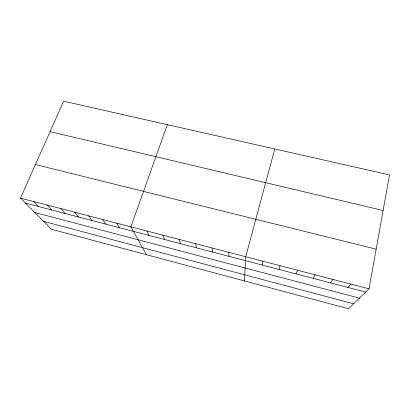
<?xml version="1.0" encoding="UTF-8"?>
<svg xmlns="http://www.w3.org/2000/svg" width="410" height="410" viewBox="0 0 410 410"><rect width="100%" height="100%" fill="white"/><g stroke="black" fill="none" stroke-linecap="round" stroke-linejoin="round"><path stroke-width="0.61" d="M244.468 280.932L245.708 256.742L274.767 148.958M262.164 265.024L262.784 261.185M369.036 288.845L389.5 174.901L63.606 101.208L20.5 198.112L51.399 229.257L348.536 308.791L369.036 288.845L20.5 198.112M278.984 269.426L280.04 265.68M167.352 124.666L130.857 226.843L146.503 254.712M295.979 273.87L297.47 270.216M313.143 278.359L315.085 274.803M330.481 282.895L332.879 279.435M347.993 287.477L350.863 284.115M50.071 131.641L383.109 210.494M35.429 164.548L376.16 249.177M25.476 203.124L365.689 292.104M34.794 212.518L359.473 298.152M43.578 221.369L353.666 303.8M33.881 201.592L38.571 206.553M47.375 205.108L51.773 210.002M60.987 208.649L65.087 213.487M74.717 212.226L78.515 216.998M88.57 215.829L92.06 220.539M102.541 219.468L105.718 224.111M116.635 223.137L119.494 227.714M146.78 230.984L148.943 235.417M162.857 235.171L164.646 239.522M179.098 239.399L180.502 243.668M195.498 243.668L196.518 247.86M212.067 247.983L212.687 252.088M228.806 252.34L229.016 256.358"/></g></svg>
